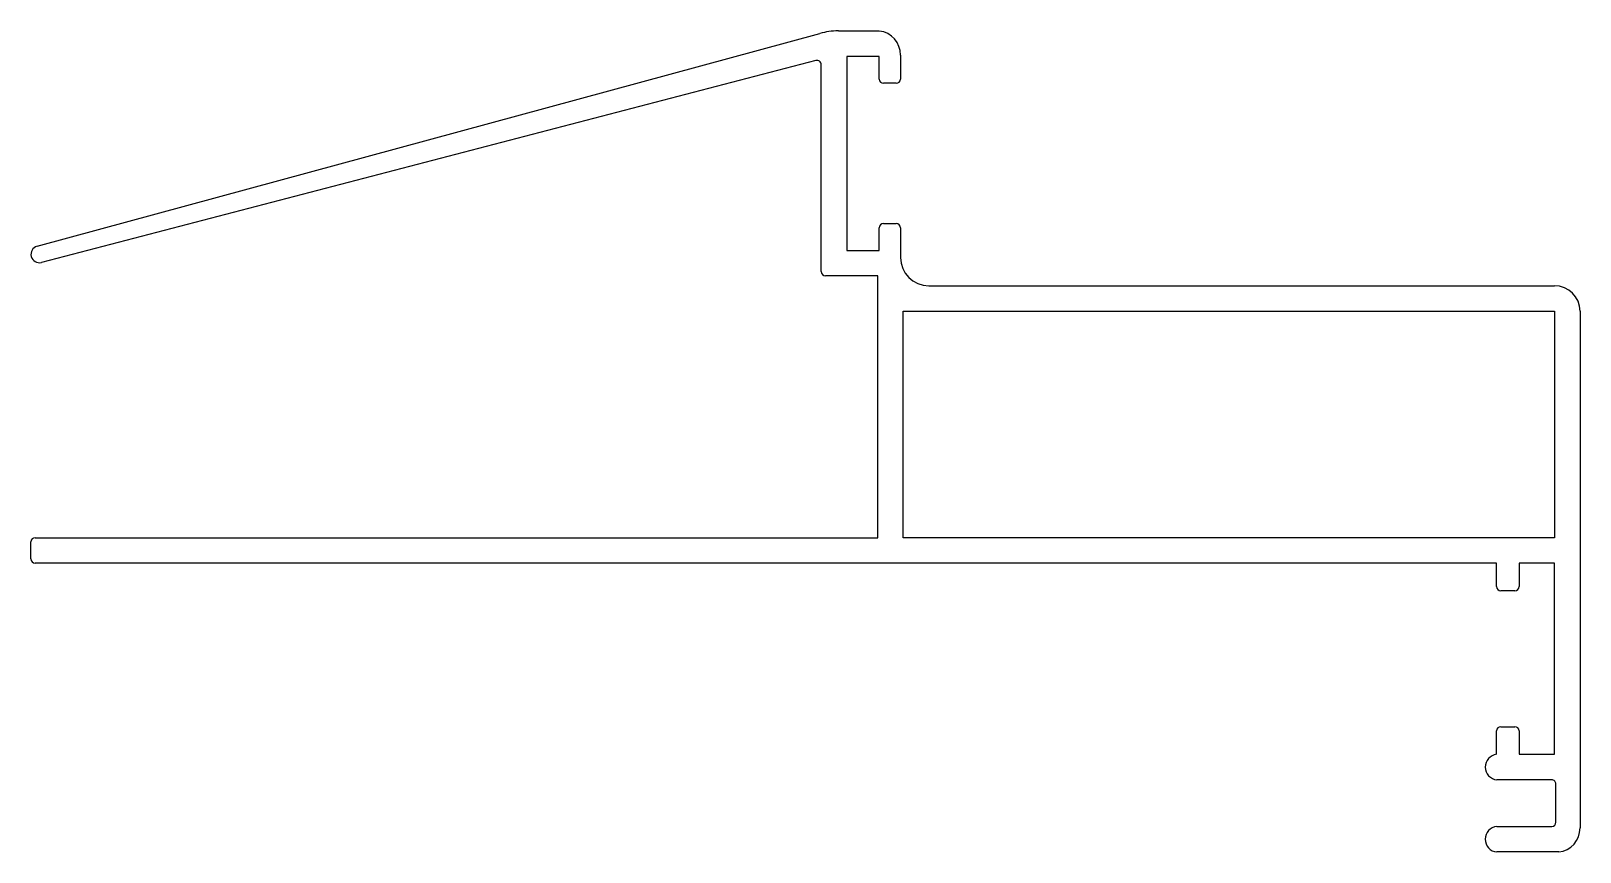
# Model space of a CAD drawing. Extents: x 1200 to 1309, y 1689 to 1747.
import ezdxf

# ---------------------------------------------------------------- set-up
doc = ezdxf.new("R2010")
doc.units = 0
doc.layers.get('0').update_dxf_attribs({"linetype": 'CONTINUOUS'})

msp = doc.modelspace()

# ---------------------------------------------------------------- linework, layer by layer
for p, q in [((1200.4, 1731.84, 0), (1255.68, 1746.87, 0)), ((1256.99, 1747.05, 0), (1259.88, 1747.05, 0)), ((1261.38, 1745.35, 0), (1261.38, 1743.65, 0)), ((1255.4, 1744.96, 0), (1200.7, 1730.69, 0)), ((1255.78, 1730.05, 0), (1255.78, 1744.67, 0)), ((1257.58, 1745.25, 0), (1257.58, 1731.55, 0)), ((1259.88, 1745.25, 0), (1257.58, 1745.25, 0)), ((1259.88, 1743.65, 0), (1259.88, 1745.25, 0)), ((1261.08, 1743.35, 0), (1260.18, 1743.35, 0)), ((1260.18, 1733.45, 0), (1261.08, 1733.45, 0)), ((1259.88, 1731.55, 0), (1259.88, 1733.15, 0)), ((1261.38, 1733.15, 0), (1261.38, 1732.05, 0)), ((1257.58, 1731.55, 0), (1259.88, 1731.55, 0)), ((1261.38, 1732.05, 0), (1261.38, 1731.05, 0)), ((1259.78, 1729.75, 0), (1256.08, 1729.75, 0)), ((1259.78, 1711.25, 0), (1259.78, 1729.75, 0)), ((1263.38, 1729.05, 0), (1307.58, 1729.05, 0)), ((1261.58, 1711.25, 0), (1261.58, 1727.25, 0)), ((1261.58, 1727.25, 0), (1307.58, 1727.25, 0)), ((1307.58, 1727.25, 0), (1307.58, 1711.25, 0)), ((1309.38, 1727.25, 0), (1309.38, 1690.75, 0)), ((1199.96, 1709.75, 0), (1199.96, 1710.95, 0)), ((1200.26, 1711.25, 0), (1244.73, 1711.25, 0)), ((1244.73, 1711.25, 0), (1259.78, 1711.25, 0)), ((1307.58, 1711.25, 0), (1261.58, 1711.25, 0)), ((1303.48, 1709.45, 0), (1200.26, 1709.45, 0)), ((1303.48, 1707.8, 0), (1303.48, 1709.45, 0)), ((1305.08, 1709.45, 0), (1305.08, 1707.8, 0)), ((1307.58, 1709.45, 0), (1305.08, 1709.45, 0)), ((1307.58, 1695.95, 0), (1307.58, 1709.45, 0)), ((1304.78, 1707.5, 0), (1303.78, 1707.5, 0)), ((1303.48, 1695.95, 0), (1303.48, 1697.6, 0)), ((1303.78, 1697.9, 0), (1304.78, 1697.9, 0)), ((1305.08, 1697.6, 0), (1305.08, 1695.95, 0)), ((1305.08, 1695.95, 0), (1307.58, 1695.95, 0)), ((1307.38, 1694.15, 0), (1303.51, 1694.15, 0)), ((1307.68, 1691.15, 0), (1307.68, 1693.85, 0)), ((1303.51, 1690.85, 0), (1307.38, 1690.85, 0)), ((1307.88, 1689.05, 0), (1303.51, 1689.05, 0))]:
    msp.add_line(p, q)
for centre, radius, start, end in [((1256.99, 1742.05, 0), 5, 90, 105.2127), ((1259.7, 1745.37, 0), 1.68, 359.0541, 83.7932), ((1255.48, 1744.67, 0), 0.3, 0, 104.6162), ((1260.18, 1743.65, 0), 0.3, 180, 270), ((1261.08, 1743.65, 0), 0.3, 270, 360), ((1260.18, 1733.15, 0), 0.3, 90, 180), ((1261.08, 1733.15, 0), 0.3, 0, 90), ((1200.55, 1731.27, 0), 0.593, 105.2127, 284.6162), ((1263.38, 1731.05, 0), 2, 180, 270), ((1256.08, 1730.05, 0), 0.3, 180, 270), ((1307.58, 1727.25, 0), 1.8, 0, 90), ((1200.26, 1710.95, 0), 0.3, 90, 180), ((1200.26, 1709.75, 0), 0.3, 180, 270), ((1303.78, 1707.8, 0), 0.3, 180.0026, 270), ((1304.78, 1707.8, 0), 0.3, 270.0031, 359.6382), ((1303.78, 1697.6, 0), 0.3, 90, 179.9974), ((1304.78, 1697.6, 0), 0.3, 0.3618, 89.9969), ((1303.59, 1695.05, 0), 0.905, 96.6508, 264.9397), ((1307.38, 1693.85, 0), 0.3, 359.9965, 90), ((1303.58, 1689.95, 0), 0.903, 94.9791, 265.0209), ((1307.38, 1691.15, 0), 0.3, 270, 0), ((1307.7, 1690.72, 0), 1.68, 276.2068, 0.9459)]:
    msp.add_arc(centre, radius, start, end)

doc.saveas('drawing.dxf')
